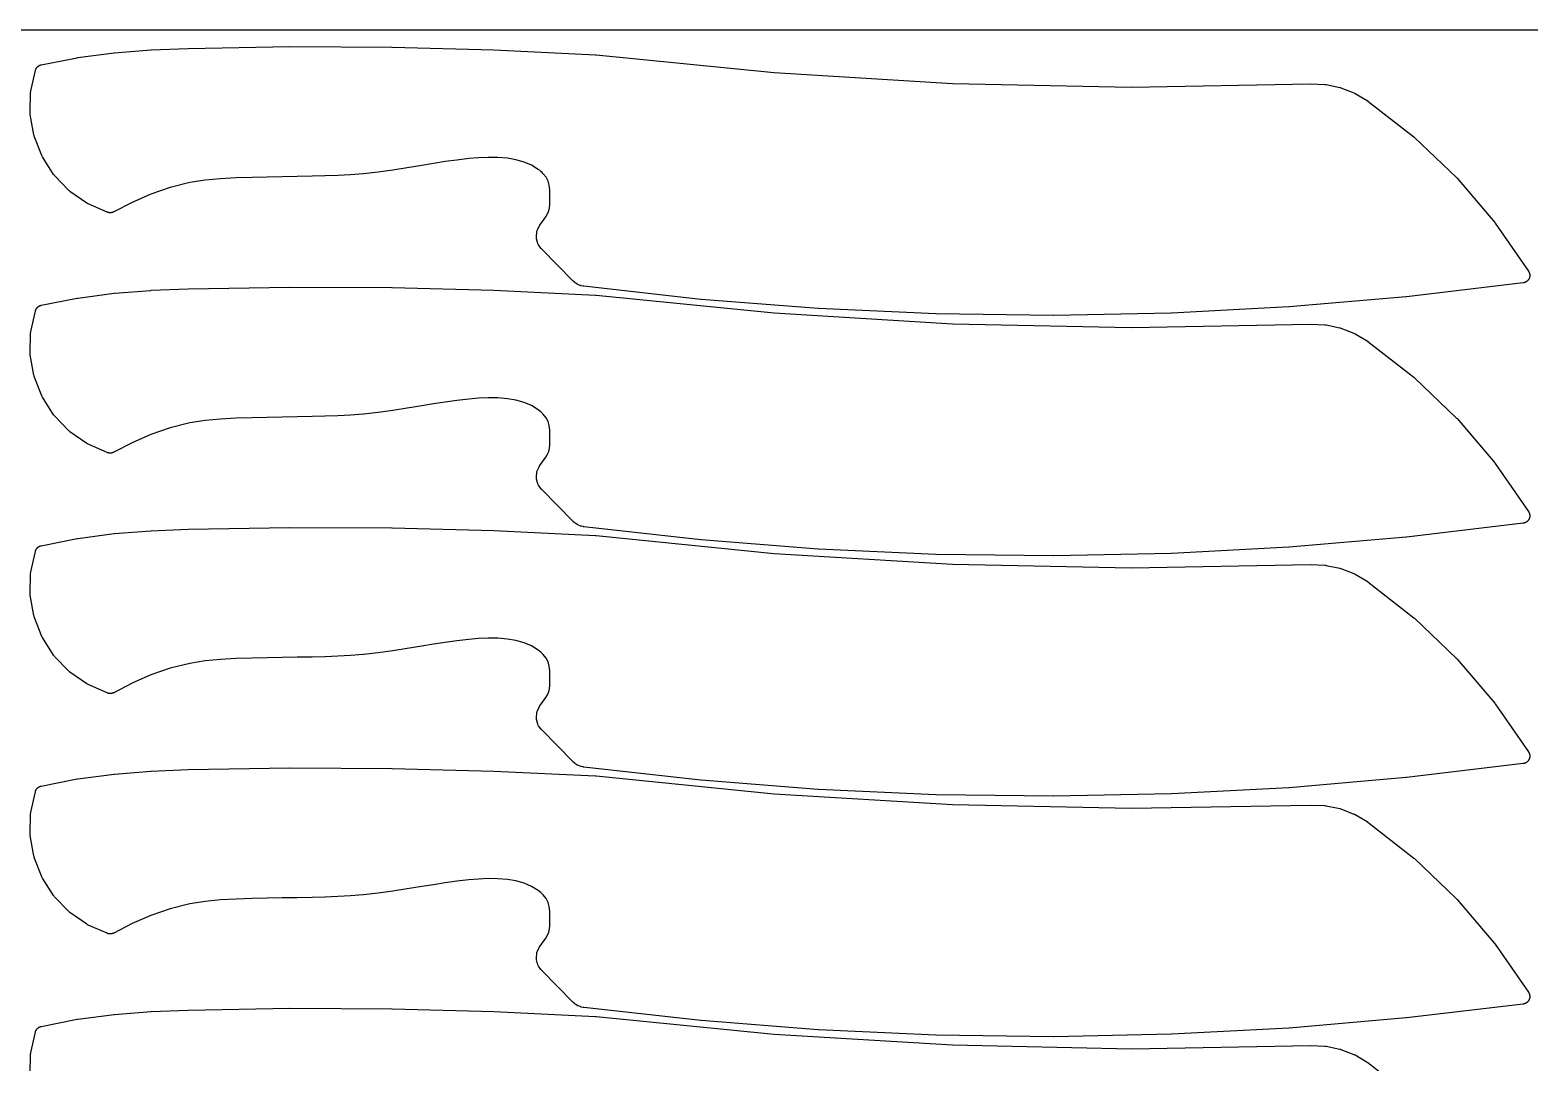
# Model space of a CAD drawing. Header units: metres. Extents: x 0 to 3000, y 0 to 1100.
# Drawn here: x 798.9 to 1198.3, y 825 to 1100 of the extents above; entities that cross this region are included whole.
import ezdxf

# ---------------------------------------------------------------- set-up
doc = ezdxf.new("R2010")
doc.units = ezdxf.units.M

msp = doc.modelspace()

# ---------------------------------------------------------------- linework, layer by layer
at = {"color": 7}
msp.add_lwpolyline([(0, 0), (3000, 0), (3000, 1100), (0, 1100), (0, 0)], close=True, dxfattribs=at)
at = {"color": 1}
for points in [[(935.02, 1041.76), (935.01, 1041.78), (935, 1041.79), (934.95, 1041.86), (934.91, 1041.92), (934.31, 1042.79), (934.22, 1042.94), (934.14, 1043.1), (934.07, 1043.26), (934.02, 1043.43), (933.77, 1044.42), (933.72, 1044.64), (933.71, 1044.87), (933.71, 1045.1), (933.81, 1046.12), (933.83, 1046.29), (933.87, 1046.47), (933.93, 1046.63), (933.99, 1046.79), (934.44, 1047.75), (934.48, 1047.82), (934.52, 1047.89), (934.53, 1047.9), (934.54, 1047.92), (934.58, 1047.99), (934.62, 1048.05), (936.2, 1050.27), (936.67, 1051.05), (936.99, 1051.83), (937.18, 1052.65), (937.25, 1053.56), (937.25, 1057.43), (937.13, 1058.68), (936.81, 1059.77), (936.28, 1060.78), (935.52, 1061.75), (935.24, 1062.03), (934.89, 1062.35), (934.54, 1062.65), (934.23, 1062.9), (932.41, 1064.02), (930.43, 1064.85), (928.28, 1065.45), (926.04, 1065.84), (923.47, 1066.06), (920.9, 1066.09), (918.3, 1065.98), (915.68, 1065.75), (912.56, 1065.39), (909.44, 1064.96), (906.31, 1064.47), (903.17, 1063.96), (899.33, 1063.32), (899.32, 1063.32), (895.47, 1062.71), (895.44, 1062.71), (891.59, 1062.17), (891.54, 1062.17), (887.67, 1061.74), (887.61, 1061.73), (884.25, 1061.47), (884.2, 1061.46), (880.84, 1061.28), (880.8, 1061.28), (877.43, 1061.16), (877.41, 1061.16), (874.04, 1061.08), (874.03, 1061.08), (870.02, 1061), (870.02, 1061), (866.02, 1060.93), (862.02, 1060.86), (858.02, 1060.77), (853.8, 1060.65), (849.62, 1060.42), (845.49, 1060.02), (841.45, 1059.38), (836.2, 1058.08), (831.06, 1056.3), (826.05, 1054.12), (821.15, 1051.58), (821.14, 1051.57), (821.14, 1051.57), (821.05, 1051.53), (820.97, 1051.5), (820.96, 1051.49), (820.96, 1051.49), (820.87, 1051.46), (820.78, 1051.43), (820.78, 1051.43), (820.77, 1051.43), (820.68, 1051.41), (820.59, 1051.39), (820.58, 1051.39), (820.58, 1051.38), (820.49, 1051.37), (820.4, 1051.36), (820.39, 1051.36), (820.38, 1051.36), (820.29, 1051.36), (820.2, 1051.35), (820.19, 1051.35), (820.19, 1051.35), (820.1, 1051.36), (820, 1051.37), (820, 1051.37), (819.99, 1051.37), (819.9, 1051.38), (819.81, 1051.4), (819.8, 1051.4), (819.8, 1051.4), (819.71, 1051.42), (819.62, 1051.45), (819.62, 1051.45), (819.61, 1051.45), (819.52, 1051.48), (819.44, 1051.51), (819.43, 1051.52), (819.43, 1051.52), (814.35, 1053.73), (814.18, 1053.82), (814.01, 1053.92), (809.51, 1057.05), (809.35, 1057.17), (809.21, 1057.31), (805.41, 1061.26), (805.28, 1061.41), (805.16, 1061.57), (802.18, 1066.23), (802.08, 1066.4), (802, 1066.58), (799.99, 1071.74), (799.93, 1071.93), (799.89, 1072.12), (798.94, 1077.52), (798.91, 1077.71), (798.91, 1077.91), (799.03, 1083.39), (799.05, 1083.59), (799.08, 1083.78), (800.29, 1089.18), (800.31, 1089.26), (800.32, 1089.33), (800.33, 1089.35), (800.34, 1089.37), (800.36, 1089.44), (800.39, 1089.51), (800.4, 1089.53), (800.41, 1089.56), (800.44, 1089.62), (800.47, 1089.69), (800.49, 1089.71), (800.5, 1089.73), (800.54, 1089.79), (800.57, 1089.86), (800.59, 1089.88), (800.6, 1089.9), (800.65, 1089.96), (800.69, 1090.02), (800.71, 1090.03), (800.72, 1090.05), (800.77, 1090.11), (800.82, 1090.16), (800.84, 1090.18), (800.86, 1090.2), (800.91, 1090.24), (800.97, 1090.29), (800.99, 1090.31), (801.01, 1090.32), (801.07, 1090.37), (801.13, 1090.41), (801.15, 1090.42), (801.17, 1090.44), (801.23, 1090.47), (801.29, 1090.51), (801.32, 1090.52), (801.34, 1090.53), (801.4, 1090.56), (801.47, 1090.6), (801.49, 1090.6), (801.52, 1090.61), (801.59, 1090.64), (801.66, 1090.66), (801.68, 1090.67), (801.7, 1090.68), (801.77, 1090.69), (801.85, 1090.71), (811.44, 1092.63), (811.58, 1092.65), (821.24, 1093.92), (821.34, 1093.93), (831.07, 1094.69), (831.15, 1094.7), (840.94, 1095.1), (840.97, 1095.1), (840.99, 1095.1), (868.09, 1095.57), (868.13, 1095.57), (895.24, 1095.44), (895.28, 1095.44), (922.37, 1094.72), (922.41, 1094.72), (949.49, 1093.41), (949.54, 1093.41), (949.59, 1093.41), (997.03, 1088.67), (1044.56, 1085.8), (1092.17, 1084.8), (1139.83, 1085.67), (1139.89, 1085.67), (1139.95, 1085.67), (1143.69, 1085.51), (1143.86, 1085.49), (1144.02, 1085.47), (1147.65, 1084.71), (1147.81, 1084.67), (1147.96, 1084.62), (1151.43, 1083.28), (1151.58, 1083.21), (1151.73, 1083.14), (1154.96, 1081.25), (1154.98, 1081.23), (1155.01, 1081.21), (1155.07, 1081.17), (1155.12, 1081.14), (1155.15, 1081.12), (1155.17, 1081.1), (1167.42, 1071.55), (1167.58, 1071.41), (1178.77, 1060.7), (1178.91, 1060.55), (1188.96, 1048.76), (1189.08, 1048.6), (1197.91, 1035.82), (1197.96, 1035.74), (1198.01, 1035.66), (1198.01, 1035.65), (1198.01, 1035.65), (1198.06, 1035.57), (1198.1, 1035.48), (1198.1, 1035.48), (1198.1, 1035.47), (1198.13, 1035.39), (1198.17, 1035.3), (1198.17, 1035.29), (1198.17, 1035.29), (1198.19, 1035.2), (1198.22, 1035.11), (1198.22, 1035.1), (1198.22, 1035.1), (1198.24, 1035.01), (1198.25, 1034.92), (1198.25, 1034.91), (1198.25, 1034.91), (1198.26, 1034.81), (1198.26, 1034.72), (1198.26, 1034.71), (1198.26, 1034.71), (1198.26, 1034.62), (1198.26, 1034.52), (1198.26, 1034.52), (1198.26, 1034.51), (1198.25, 1034.42), (1198.23, 1034.33), (1198.23, 1034.32), (1198.23, 1034.32), (1198.21, 1034.23), (1198.19, 1034.14), (1198.19, 1034.13), (1198.19, 1034.13), (1198.16, 1034.04), (1198.13, 1033.95), (1198.13, 1033.95), (1198.12, 1033.94), (1198.09, 1033.86), (1198.05, 1033.77), (1198.05, 1033.77), (1198.04, 1033.76), (1198, 1033.68), (1197.95, 1033.6), (1197.95, 1033.6), (1197.94, 1033.59), (1197.89, 1033.52), (1197.84, 1033.44), (1197.83, 1033.44), (1197.83, 1033.43), (1197.77, 1033.36), (1197.71, 1033.29), (1197.7, 1033.29), (1197.7, 1033.29), (1197.63, 1033.22), (1197.57, 1033.16), (1197.56, 1033.16), (1197.56, 1033.15), (1197.48, 1033.1), (1197.41, 1033.04), (1197.41, 1033.04), (1197.4, 1033.03), (1197.32, 1032.98), (1197.24, 1032.93), (1197.24, 1032.93), (1197.23, 1032.93), (1197.15, 1032.89), (1197.07, 1032.85), (1197.06, 1032.85), (1197.06, 1032.84), (1196.97, 1032.81), (1196.88, 1032.78), (1196.88, 1032.78), (1196.87, 1032.77), (1196.78, 1032.75), (1196.7, 1032.73), (1196.69, 1032.72), (1196.69, 1032.72), (1196.59, 1032.71), (1196.5, 1032.69), (1165.39, 1028.98), (1165.33, 1028.98), (1134.14, 1026.29), (1134.08, 1026.29), (1102.83, 1024.63), (1102.77, 1024.63), (1071.5, 1024), (1071.43, 1024), (1040.16, 1024.4), (1040.09, 1024.4), (1008.84, 1025.82), (1008.77, 1025.83), (977.57, 1028.28), (977.5, 1028.29), (946.37, 1031.77), (946.37, 1031.77), (946.36, 1031.77), (946.27, 1031.78), (946.17, 1031.8), (946.17, 1031.8), (946.17, 1031.8), (945.68, 1031.9), (945.52, 1031.94), (945.36, 1032), (944.9, 1032.18), (944.75, 1032.25), (944.6, 1032.33), (944.18, 1032.59), (944.04, 1032.68), (943.91, 1032.78), (943.53, 1033.11), (943.47, 1033.17), (943.41, 1033.22), (935.13, 1041.65), (935.08, 1041.71), (935.02, 1041.76)], [(935.02, 977.76), (935.01, 977.78), (935, 977.79), (934.95, 977.86), (934.91, 977.92), (934.31, 978.79), (934.22, 978.94), (934.14, 979.1), (934.07, 979.26), (934.02, 979.43), (933.77, 980.42), (933.72, 980.64), (933.71, 980.87), (933.71, 981.1), (933.81, 982.12), (933.83, 982.29), (933.87, 982.47), (933.93, 982.63), (933.99, 982.79), (934.44, 983.75), (934.48, 983.82), (934.52, 983.89), (934.53, 983.9), (934.54, 983.92), (934.58, 983.99), (934.62, 984.05), (936.2, 986.27), (936.67, 987.05), (936.99, 987.83), (937.18, 988.65), (937.25, 989.56), (937.25, 993.43), (937.13, 994.68), (936.81, 995.77), (936.28, 996.78), (935.52, 997.75), (935.24, 998.03), (934.89, 998.35), (934.54, 998.65), (934.23, 998.9), (932.41, 1000.02), (930.43, 1000.85), (928.28, 1001.45), (926.04, 1001.84), (923.47, 1002.06), (920.9, 1002.09), (918.3, 1001.98), (915.68, 1001.75), (912.56, 1001.39), (909.44, 1000.96), (906.31, 1000.47), (903.17, 999.96), (899.33, 999.32), (899.32, 999.32), (895.47, 998.71), (895.44, 998.71), (891.59, 998.17), (891.54, 998.17), (887.67, 997.74), (887.61, 997.73), (884.25, 997.47), (884.2, 997.46), (880.84, 997.28), (880.8, 997.28), (877.43, 997.16), (877.41, 997.16), (874.04, 997.08), (874.03, 997.08), (870.02, 997), (870.02, 997), (866.02, 996.93), (862.02, 996.86), (858.02, 996.77), (853.8, 996.65), (849.62, 996.42), (845.49, 996.02), (841.45, 995.38), (836.2, 994.08), (831.06, 992.3), (826.05, 990.12), (821.15, 987.58), (821.14, 987.57), (821.14, 987.57), (821.05, 987.53), (820.97, 987.5), (820.96, 987.49), (820.96, 987.49), (820.87, 987.46), (820.78, 987.43), (820.78, 987.43), (820.77, 987.43), (820.68, 987.41), (820.59, 987.39), (820.58, 987.39), (820.58, 987.38), (820.49, 987.37), (820.4, 987.36), (820.39, 987.36), (820.38, 987.36), (820.29, 987.36), (820.2, 987.35), (820.19, 987.35), (820.19, 987.35), (820.1, 987.36), (820, 987.37), (820, 987.37), (819.99, 987.37), (819.9, 987.38), (819.81, 987.4), (819.8, 987.4), (819.8, 987.4), (819.71, 987.42), (819.62, 987.45), (819.62, 987.45), (819.61, 987.45), (819.52, 987.48), (819.44, 987.51), (819.43, 987.52), (819.43, 987.52), (814.35, 989.73), (814.18, 989.82), (814.01, 989.92), (809.51, 993.05), (809.35, 993.17), (809.21, 993.31), (805.41, 997.26), (805.28, 997.41), (805.16, 997.57), (802.18, 1002.23), (802.08, 1002.4), (802, 1002.58), (799.99, 1007.74), (799.93, 1007.93), (799.89, 1008.12), (798.94, 1013.52), (798.91, 1013.71), (798.91, 1013.91), (799.03, 1019.39), (799.05, 1019.59), (799.08, 1019.78), (800.29, 1025.18), (800.31, 1025.26), (800.32, 1025.33), (800.33, 1025.35), (800.34, 1025.37), (800.36, 1025.44), (800.39, 1025.51), (800.4, 1025.53), (800.41, 1025.56), (800.44, 1025.62), (800.47, 1025.69), (800.49, 1025.71), (800.5, 1025.73), (800.54, 1025.79), (800.57, 1025.86), (800.59, 1025.88), (800.6, 1025.9), (800.65, 1025.96), (800.69, 1026.02), (800.71, 1026.03), (800.72, 1026.05), (800.77, 1026.11), (800.82, 1026.16), (800.84, 1026.18), (800.86, 1026.2), (800.91, 1026.24), (800.97, 1026.29), (800.99, 1026.31), (801.01, 1026.32), (801.07, 1026.37), (801.13, 1026.41), (801.15, 1026.42), (801.17, 1026.44), (801.23, 1026.47), (801.29, 1026.51), (801.32, 1026.52), (801.34, 1026.53), (801.4, 1026.56), (801.47, 1026.6), (801.49, 1026.6), (801.52, 1026.61), (801.59, 1026.64), (801.66, 1026.66), (801.68, 1026.67), (801.7, 1026.68), (801.77, 1026.69), (801.85, 1026.71), (811.44, 1028.63), (811.58, 1028.65), (821.24, 1029.92), (821.34, 1029.93), (831.07, 1030.69), (831.15, 1030.7), (840.94, 1031.1), (840.97, 1031.1), (840.99, 1031.1), (868.09, 1031.57), (868.13, 1031.57), (895.24, 1031.44), (895.28, 1031.44), (922.37, 1030.72), (922.41, 1030.72), (949.49, 1029.41), (949.54, 1029.41), (949.59, 1029.41), (997.03, 1024.67), (1044.56, 1021.8), (1092.17, 1020.8), (1139.83, 1021.67), (1139.89, 1021.67), (1139.95, 1021.67), (1143.69, 1021.51), (1143.86, 1021.49), (1144.02, 1021.47), (1147.65, 1020.71), (1147.81, 1020.67), (1147.96, 1020.62), (1151.43, 1019.28), (1151.58, 1019.21), (1151.73, 1019.14), (1154.96, 1017.25), (1154.98, 1017.23), (1155.01, 1017.21), (1155.07, 1017.17), (1155.12, 1017.14), (1155.15, 1017.12), (1155.17, 1017.1), (1167.42, 1007.55), (1167.58, 1007.41), (1178.77, 996.7), (1178.91, 996.55), (1188.96, 984.76), (1189.08, 984.6), (1197.91, 971.82), (1197.96, 971.74), (1198.01, 971.66), (1198.01, 971.65), (1198.01, 971.65), (1198.06, 971.57), (1198.1, 971.48), (1198.1, 971.48), (1198.1, 971.47), (1198.13, 971.39), (1198.17, 971.3), (1198.17, 971.29), (1198.17, 971.29), (1198.19, 971.2), (1198.22, 971.11), (1198.22, 971.1), (1198.22, 971.1), (1198.24, 971.01), (1198.25, 970.92), (1198.25, 970.91), (1198.25, 970.91), (1198.26, 970.81), (1198.26, 970.72), (1198.26, 970.71), (1198.26, 970.71), (1198.26, 970.62), (1198.26, 970.52), (1198.26, 970.52), (1198.26, 970.51), (1198.25, 970.42), (1198.23, 970.33), (1198.23, 970.32), (1198.23, 970.32), (1198.21, 970.23), (1198.19, 970.14), (1198.19, 970.13), (1198.19, 970.13), (1198.16, 970.04), (1198.13, 969.95), (1198.13, 969.95), (1198.12, 969.94), (1198.09, 969.86), (1198.05, 969.77), (1198.05, 969.77), (1198.04, 969.76), (1198, 969.68), (1197.95, 969.6), (1197.95, 969.6), (1197.94, 969.59), (1197.89, 969.52), (1197.84, 969.44), (1197.83, 969.44), (1197.83, 969.43), (1197.77, 969.36), (1197.71, 969.29), (1197.7, 969.29), (1197.7, 969.29), (1197.63, 969.22), (1197.57, 969.16), (1197.56, 969.16), (1197.56, 969.15), (1197.48, 969.1), (1197.41, 969.04), (1197.41, 969.04), (1197.4, 969.03), (1197.32, 968.98), (1197.24, 968.93), (1197.24, 968.93), (1197.23, 968.93), (1197.15, 968.89), (1197.07, 968.85), (1197.06, 968.85), (1197.06, 968.84), (1196.97, 968.81), (1196.88, 968.78), (1196.88, 968.78), (1196.87, 968.77), (1196.78, 968.75), (1196.7, 968.73), (1196.69, 968.72), (1196.69, 968.72), (1196.59, 968.71), (1196.5, 968.69), (1165.39, 964.98), (1165.33, 964.98), (1134.14, 962.29), (1134.08, 962.29), (1102.83, 960.63), (1102.77, 960.63), (1071.5, 960), (1071.43, 960), (1040.16, 960.4), (1040.09, 960.4), (1008.84, 961.82), (1008.77, 961.83), (977.57, 964.28), (977.5, 964.29), (946.37, 967.77), (946.37, 967.77), (946.36, 967.77), (946.27, 967.78), (946.17, 967.8), (946.17, 967.8), (946.17, 967.8), (945.68, 967.9), (945.52, 967.94), (945.36, 968), (944.9, 968.18), (944.75, 968.25), (944.6, 968.33), (944.18, 968.59), (944.04, 968.68), (943.91, 968.78), (943.53, 969.11), (943.47, 969.17), (943.41, 969.22), (935.13, 977.65), (935.08, 977.71), (935.02, 977.76)], [(935.02, 913.76), (935.01, 913.78), (935, 913.79), (934.95, 913.86), (934.91, 913.92), (934.31, 914.79), (934.22, 914.94), (934.14, 915.1), (934.07, 915.26), (934.02, 915.43), (933.77, 916.42), (933.72, 916.64), (933.71, 916.87), (933.71, 917.1), (933.81, 918.12), (933.83, 918.29), (933.87, 918.47), (933.93, 918.63), (933.99, 918.79), (934.44, 919.75), (934.48, 919.82), (934.52, 919.89), (934.53, 919.9), (934.54, 919.92), (934.58, 919.99), (934.62, 920.05), (936.2, 922.27), (936.67, 923.05), (936.99, 923.83), (937.18, 924.65), (937.25, 925.56), (937.25, 929.43), (937.13, 930.68), (936.81, 931.77), (936.28, 932.78), (935.52, 933.75), (935.24, 934.03), (934.89, 934.35), (934.54, 934.65), (934.23, 934.9), (932.41, 936.02), (930.43, 936.85), (928.28, 937.45), (926.04, 937.84), (923.47, 938.06), (920.9, 938.09), (918.3, 937.98), (915.68, 937.75), (912.56, 937.39), (909.44, 936.96), (906.31, 936.47), (903.17, 935.96), (899.33, 935.32), (899.32, 935.32), (895.47, 934.71), (895.44, 934.71), (891.59, 934.17), (891.54, 934.17), (887.67, 933.74), (887.61, 933.73), (884.25, 933.47), (884.2, 933.46), (880.84, 933.28), (880.8, 933.28), (877.43, 933.16), (877.41, 933.16), (874.04, 933.08), (874.03, 933.08), (870.02, 933), (870.02, 933), (866.02, 932.93), (862.02, 932.86), (858.02, 932.77), (853.8, 932.65), (849.62, 932.42), (845.49, 932.02), (841.45, 931.38), (836.2, 930.08), (831.06, 928.3), (826.05, 926.12), (821.15, 923.58), (821.14, 923.57), (821.14, 923.57), (821.05, 923.53), (820.97, 923.5), (820.96, 923.49), (820.96, 923.49), (820.87, 923.46), (820.78, 923.43), (820.78, 923.43), (820.77, 923.43), (820.68, 923.41), (820.59, 923.39), (820.58, 923.39), (820.58, 923.38), (820.49, 923.37), (820.4, 923.36), (820.39, 923.36), (820.38, 923.36), (820.29, 923.36), (820.2, 923.35), (820.19, 923.35), (820.19, 923.35), (820.1, 923.36), (820, 923.37), (820, 923.37), (819.99, 923.37), (819.9, 923.38), (819.81, 923.4), (819.8, 923.4), (819.8, 923.4), (819.71, 923.42), (819.62, 923.45), (819.62, 923.45), (819.61, 923.45), (819.52, 923.48), (819.44, 923.51), (819.43, 923.52), (819.43, 923.52), (814.35, 925.73), (814.18, 925.82), (814.01, 925.92), (809.51, 929.05), (809.35, 929.17), (809.21, 929.31), (805.41, 933.26), (805.28, 933.41), (805.16, 933.57), (802.18, 938.23), (802.08, 938.4), (802, 938.58), (799.99, 943.74), (799.93, 943.93), (799.89, 944.12), (798.94, 949.52), (798.91, 949.71), (798.91, 949.91), (799.03, 955.39), (799.05, 955.59), (799.08, 955.78), (800.29, 961.18), (800.31, 961.26), (800.32, 961.33), (800.33, 961.35), (800.34, 961.37), (800.36, 961.44), (800.39, 961.51), (800.4, 961.53), (800.41, 961.56), (800.44, 961.62), (800.47, 961.69), (800.49, 961.71), (800.5, 961.73), (800.54, 961.79), (800.57, 961.86), (800.59, 961.88), (800.6, 961.9), (800.65, 961.96), (800.69, 962.02), (800.71, 962.03), (800.72, 962.05), (800.77, 962.11), (800.82, 962.16), (800.84, 962.18), (800.86, 962.2), (800.91, 962.24), (800.97, 962.29), (800.99, 962.31), (801.01, 962.32), (801.07, 962.37), (801.13, 962.41), (801.15, 962.42), (801.17, 962.44), (801.23, 962.47), (801.29, 962.51), (801.32, 962.52), (801.34, 962.53), (801.4, 962.56), (801.47, 962.6), (801.49, 962.6), (801.52, 962.61), (801.59, 962.64), (801.66, 962.66), (801.68, 962.67), (801.7, 962.68), (801.77, 962.69), (801.85, 962.71), (811.44, 964.63), (811.58, 964.65), (821.24, 965.92), (821.34, 965.93), (831.07, 966.69), (831.15, 966.7), (840.94, 967.1), (840.97, 967.1), (840.99, 967.1), (868.09, 967.57), (868.13, 967.57), (895.24, 967.44), (895.28, 967.44), (922.37, 966.72), (922.41, 966.72), (949.49, 965.41), (949.54, 965.41), (949.59, 965.41), (997.03, 960.67), (1044.56, 957.8), (1092.17, 956.8), (1139.83, 957.67), (1139.89, 957.67), (1139.95, 957.67), (1143.69, 957.51), (1143.86, 957.49), (1144.02, 957.47), (1147.65, 956.71), (1147.81, 956.67), (1147.96, 956.62), (1151.43, 955.28), (1151.58, 955.21), (1151.73, 955.14), (1154.96, 953.25), (1154.98, 953.23), (1155.01, 953.21), (1155.07, 953.17), (1155.12, 953.14), (1155.15, 953.12), (1155.17, 953.1), (1167.42, 943.55), (1167.58, 943.41), (1178.77, 932.7), (1178.91, 932.55), (1188.96, 920.76), (1189.08, 920.6), (1197.91, 907.82), (1197.96, 907.74), (1198.01, 907.66), (1198.01, 907.65), (1198.01, 907.65), (1198.06, 907.57), (1198.1, 907.48), (1198.1, 907.48), (1198.1, 907.47), (1198.13, 907.39), (1198.17, 907.3), (1198.17, 907.29), (1198.17, 907.29), (1198.19, 907.2), (1198.22, 907.11), (1198.22, 907.1), (1198.22, 907.1), (1198.24, 907.01), (1198.25, 906.92), (1198.25, 906.91), (1198.25, 906.91), (1198.26, 906.81), (1198.26, 906.72), (1198.26, 906.71), (1198.26, 906.71), (1198.26, 906.62), (1198.26, 906.52), (1198.26, 906.52), (1198.26, 906.51), (1198.25, 906.42), (1198.23, 906.33), (1198.23, 906.32), (1198.23, 906.32), (1198.21, 906.23), (1198.19, 906.14), (1198.19, 906.13), (1198.19, 906.13), (1198.16, 906.04), (1198.13, 905.95), (1198.13, 905.95), (1198.12, 905.94), (1198.09, 905.86), (1198.05, 905.77), (1198.05, 905.77), (1198.04, 905.76), (1198, 905.68), (1197.95, 905.6), (1197.95, 905.6), (1197.94, 905.59), (1197.89, 905.52), (1197.84, 905.44), (1197.83, 905.44), (1197.83, 905.43), (1197.77, 905.36), (1197.71, 905.29), (1197.7, 905.29), (1197.7, 905.29), (1197.63, 905.22), (1197.57, 905.16), (1197.56, 905.16), (1197.56, 905.15), (1197.48, 905.1), (1197.41, 905.04), (1197.41, 905.04), (1197.4, 905.03), (1197.32, 904.98), (1197.24, 904.93), (1197.24, 904.93), (1197.23, 904.93), (1197.15, 904.89), (1197.07, 904.85), (1197.06, 904.85), (1197.06, 904.84), (1196.97, 904.81), (1196.88, 904.78), (1196.88, 904.78), (1196.87, 904.77), (1196.78, 904.75), (1196.7, 904.73), (1196.69, 904.72), (1196.69, 904.72), (1196.59, 904.71), (1196.5, 904.69), (1165.39, 900.98), (1165.33, 900.98), (1134.14, 898.29), (1134.08, 898.29), (1102.83, 896.63), (1102.77, 896.63), (1071.5, 896), (1071.43, 896), (1040.16, 896.4), (1040.09, 896.4), (1008.84, 897.82), (1008.77, 897.83), (977.57, 900.28), (977.5, 900.29), (946.37, 903.77), (946.37, 903.77), (946.36, 903.77), (946.27, 903.78), (946.17, 903.8), (946.17, 903.8), (946.17, 903.8), (945.68, 903.9), (945.52, 903.94), (945.36, 904), (944.9, 904.18), (944.75, 904.25), (944.6, 904.33), (944.18, 904.59), (944.04, 904.68), (943.91, 904.78), (943.53, 905.11), (943.47, 905.17), (943.41, 905.22), (935.13, 913.65), (935.08, 913.71), (935.02, 913.76)], [(935.02, 849.76), (935.01, 849.78), (935, 849.79), (934.95, 849.86), (934.91, 849.92), (934.31, 850.79), (934.22, 850.94), (934.14, 851.1), (934.07, 851.26), (934.02, 851.43), (933.77, 852.42), (933.72, 852.64), (933.71, 852.87), (933.71, 853.1), (933.81, 854.12), (933.83, 854.29), (933.87, 854.47), (933.93, 854.63), (933.99, 854.79), (934.44, 855.75), (934.48, 855.82), (934.52, 855.89), (934.53, 855.9), (934.54, 855.92), (934.58, 855.99), (934.62, 856.05), (936.2, 858.27), (936.67, 859.05), (936.99, 859.83), (937.18, 860.65), (937.25, 861.56), (937.25, 865.43), (937.13, 866.68), (936.81, 867.77), (936.28, 868.78), (935.52, 869.75), (935.24, 870.03), (934.89, 870.35), (934.54, 870.65), (934.23, 870.9), (932.41, 872.02), (930.43, 872.85), (928.28, 873.45), (926.04, 873.84), (923.47, 874.06), (920.9, 874.09), (918.3, 873.98), (915.68, 873.75), (912.56, 873.39), (909.44, 872.96), (906.31, 872.47), (903.17, 871.96), (899.33, 871.32), (899.32, 871.32), (895.47, 870.71), (895.44, 870.71), (891.59, 870.17), (891.54, 870.17), (887.67, 869.74), (887.61, 869.73), (884.25, 869.47), (884.2, 869.46), (880.84, 869.28), (880.8, 869.28), (877.43, 869.16), (877.41, 869.16), (874.04, 869.08), (874.03, 869.08), (870.02, 869), (870.02, 869), (866.02, 868.93), (862.02, 868.86), (858.02, 868.77), (853.8, 868.65), (849.62, 868.42), (845.49, 868.02), (841.45, 867.38), (836.2, 866.08), (831.06, 864.3), (826.05, 862.12), (821.15, 859.58), (821.14, 859.57), (821.14, 859.57), (821.05, 859.53), (820.97, 859.5), (820.96, 859.49), (820.96, 859.49), (820.87, 859.46), (820.78, 859.43), (820.78, 859.43), (820.77, 859.43), (820.68, 859.41), (820.59, 859.39), (820.58, 859.39), (820.58, 859.38), (820.49, 859.37), (820.4, 859.36), (820.39, 859.36), (820.38, 859.36), (820.29, 859.36), (820.2, 859.35), (820.19, 859.35), (820.19, 859.35), (820.1, 859.36), (820, 859.37), (820, 859.37), (819.99, 859.37), (819.9, 859.38), (819.81, 859.4), (819.8, 859.4), (819.8, 859.4), (819.71, 859.42), (819.62, 859.45), (819.62, 859.45), (819.61, 859.45), (819.52, 859.48), (819.44, 859.51), (819.43, 859.52), (819.43, 859.52), (814.35, 861.73), (814.18, 861.82), (814.01, 861.92), (809.51, 865.05), (809.35, 865.17), (809.21, 865.31), (805.41, 869.26), (805.28, 869.41), (805.16, 869.57), (802.18, 874.23), (802.08, 874.4), (802, 874.58), (799.99, 879.74), (799.93, 879.93), (799.89, 880.12), (798.94, 885.52), (798.91, 885.71), (798.91, 885.91), (799.03, 891.39), (799.05, 891.59), (799.08, 891.78), (800.29, 897.18), (800.31, 897.26), (800.32, 897.33), (800.33, 897.35), (800.34, 897.37), (800.36, 897.44), (800.39, 897.51), (800.4, 897.53), (800.41, 897.56), (800.44, 897.62), (800.47, 897.69), (800.49, 897.71), (800.5, 897.73), (800.54, 897.79), (800.57, 897.86), (800.59, 897.88), (800.6, 897.9), (800.65, 897.96), (800.69, 898.02), (800.71, 898.03), (800.72, 898.05), (800.77, 898.11), (800.82, 898.16), (800.84, 898.18), (800.86, 898.2), (800.91, 898.24), (800.97, 898.29), (800.99, 898.31), (801.01, 898.32), (801.07, 898.37), (801.13, 898.41), (801.15, 898.42), (801.17, 898.44), (801.23, 898.47), (801.29, 898.51), (801.32, 898.52), (801.34, 898.53), (801.4, 898.56), (801.47, 898.6), (801.49, 898.6), (801.52, 898.61), (801.59, 898.64), (801.66, 898.66), (801.68, 898.67), (801.7, 898.68), (801.77, 898.69), (801.85, 898.71), (811.44, 900.63), (811.58, 900.65), (821.24, 901.92), (821.34, 901.93), (831.07, 902.69), (831.15, 902.7), (840.94, 903.1), (840.97, 903.1), (840.99, 903.1), (868.09, 903.57), (868.13, 903.57), (895.24, 903.44), (895.28, 903.44), (922.37, 902.72), (922.41, 902.72), (949.49, 901.41), (949.54, 901.41), (949.59, 901.41), (997.03, 896.67), (1044.56, 893.8), (1092.17, 892.8), (1139.83, 893.67), (1139.89, 893.67), (1139.95, 893.67), (1143.69, 893.51), (1143.86, 893.49), (1144.02, 893.47), (1147.65, 892.71), (1147.81, 892.67), (1147.96, 892.62), (1151.43, 891.28), (1151.58, 891.21), (1151.73, 891.14), (1154.96, 889.25), (1154.98, 889.23), (1155.01, 889.21), (1155.07, 889.17), (1155.12, 889.14), (1155.15, 889.12), (1155.17, 889.1), (1167.42, 879.55), (1167.58, 879.41), (1178.77, 868.7), (1178.91, 868.55), (1188.96, 856.76), (1189.08, 856.6), (1197.91, 843.82), (1197.96, 843.74), (1198.01, 843.66), (1198.01, 843.65), (1198.01, 843.65), (1198.06, 843.57), (1198.1, 843.48), (1198.1, 843.48), (1198.1, 843.47), (1198.13, 843.39), (1198.17, 843.3), (1198.17, 843.29), (1198.17, 843.29), (1198.19, 843.2), (1198.22, 843.11), (1198.22, 843.1), (1198.22, 843.1), (1198.24, 843.01), (1198.25, 842.92), (1198.25, 842.91), (1198.25, 842.91), (1198.26, 842.81), (1198.26, 842.72), (1198.26, 842.71), (1198.26, 842.71), (1198.26, 842.62), (1198.26, 842.52), (1198.26, 842.52), (1198.26, 842.51), (1198.25, 842.42), (1198.23, 842.33), (1198.23, 842.32), (1198.23, 842.32), (1198.21, 842.23), (1198.19, 842.14), (1198.19, 842.13), (1198.19, 842.13), (1198.16, 842.04), (1198.13, 841.95), (1198.13, 841.95), (1198.12, 841.94), (1198.09, 841.86), (1198.05, 841.77), (1198.05, 841.77), (1198.04, 841.76), (1198, 841.68), (1197.95, 841.6), (1197.95, 841.6), (1197.94, 841.59), (1197.89, 841.52), (1197.84, 841.44), (1197.83, 841.44), (1197.83, 841.43), (1197.77, 841.36), (1197.71, 841.29), (1197.7, 841.29), (1197.7, 841.29), (1197.63, 841.22), (1197.57, 841.16), (1197.56, 841.16), (1197.56, 841.15), (1197.48, 841.1), (1197.41, 841.04), (1197.41, 841.04), (1197.4, 841.03), (1197.32, 840.98), (1197.24, 840.93), (1197.24, 840.93), (1197.23, 840.93), (1197.15, 840.89), (1197.07, 840.85), (1197.06, 840.85), (1197.06, 840.84), (1196.97, 840.81), (1196.88, 840.78), (1196.88, 840.78), (1196.87, 840.77), (1196.78, 840.75), (1196.7, 840.73), (1196.69, 840.72), (1196.69, 840.72), (1196.59, 840.71), (1196.5, 840.69), (1165.39, 836.98), (1165.33, 836.98), (1134.14, 834.29), (1134.08, 834.29), (1102.83, 832.63), (1102.77, 832.63), (1071.5, 832), (1071.43, 832), (1040.16, 832.4), (1040.09, 832.4), (1008.84, 833.82), (1008.77, 833.83), (977.57, 836.28), (977.5, 836.29), (946.37, 839.77), (946.37, 839.77), (946.36, 839.77), (946.27, 839.78), (946.17, 839.8), (946.17, 839.8), (946.17, 839.8), (945.68, 839.9), (945.52, 839.94), (945.36, 840), (944.9, 840.18), (944.75, 840.25), (944.6, 840.33), (944.18, 840.59), (944.04, 840.68), (943.91, 840.78), (943.53, 841.11), (943.47, 841.17), (943.41, 841.22), (935.13, 849.65), (935.08, 849.71), (935.02, 849.76)]]:
    msp.add_lwpolyline(points, close=True, dxfattribs=at)
msp.add_lwpolyline([(798.91, 821.91), (799.03, 827.39), (799.05, 827.59), (799.08, 827.78), (800.29, 833.18), (800.31, 833.26), (800.32, 833.33), (800.33, 833.35), (800.34, 833.37), (800.36, 833.44), (800.39, 833.51), (800.4, 833.53), (800.41, 833.56), (800.44, 833.62), (800.47, 833.69), (800.49, 833.71), (800.5, 833.73), (800.54, 833.79), (800.57, 833.86), (800.59, 833.88), (800.6, 833.9), (800.65, 833.96), (800.69, 834.02), (800.71, 834.03), (800.72, 834.05), (800.77, 834.11), (800.82, 834.16), (800.84, 834.18), (800.86, 834.2), (800.91, 834.24), (800.97, 834.29), (800.99, 834.31), (801.01, 834.32), (801.07, 834.37), (801.13, 834.41), (801.15, 834.42), (801.17, 834.44), (801.23, 834.47), (801.29, 834.51), (801.32, 834.52), (801.34, 834.53), (801.4, 834.56), (801.47, 834.6), (801.49, 834.6), (801.52, 834.61), (801.59, 834.64), (801.66, 834.66), (801.68, 834.67), (801.7, 834.68), (801.77, 834.69), (801.85, 834.71), (811.44, 836.63), (811.58, 836.65), (821.24, 837.92), (821.34, 837.93), (831.07, 838.69), (831.15, 838.7), (840.94, 839.1), (840.97, 839.1), (840.99, 839.1), (868.09, 839.57), (868.13, 839.57), (895.24, 839.44), (895.28, 839.44), (922.37, 838.72), (922.41, 838.72), (949.49, 837.41), (949.54, 837.41), (949.59, 837.41), (997.03, 832.67), (1044.56, 829.8), (1092.17, 828.8), (1139.83, 829.67), (1139.89, 829.67), (1139.95, 829.67), (1143.69, 829.51), (1143.86, 829.49), (1144.02, 829.47), (1147.65, 828.71), (1147.81, 828.67), (1147.96, 828.62), (1151.43, 827.28), (1151.58, 827.21), (1151.73, 827.14), (1154.96, 825.25), (1154.98, 825.23), (1155.01, 825.21), (1155.07, 825.17), (1155.12, 825.14), (1155.15, 825.12), (1155.17, 825.1), (1167.42, 815.55)], dxfattribs=at)

doc.saveas('drawing.dxf')
